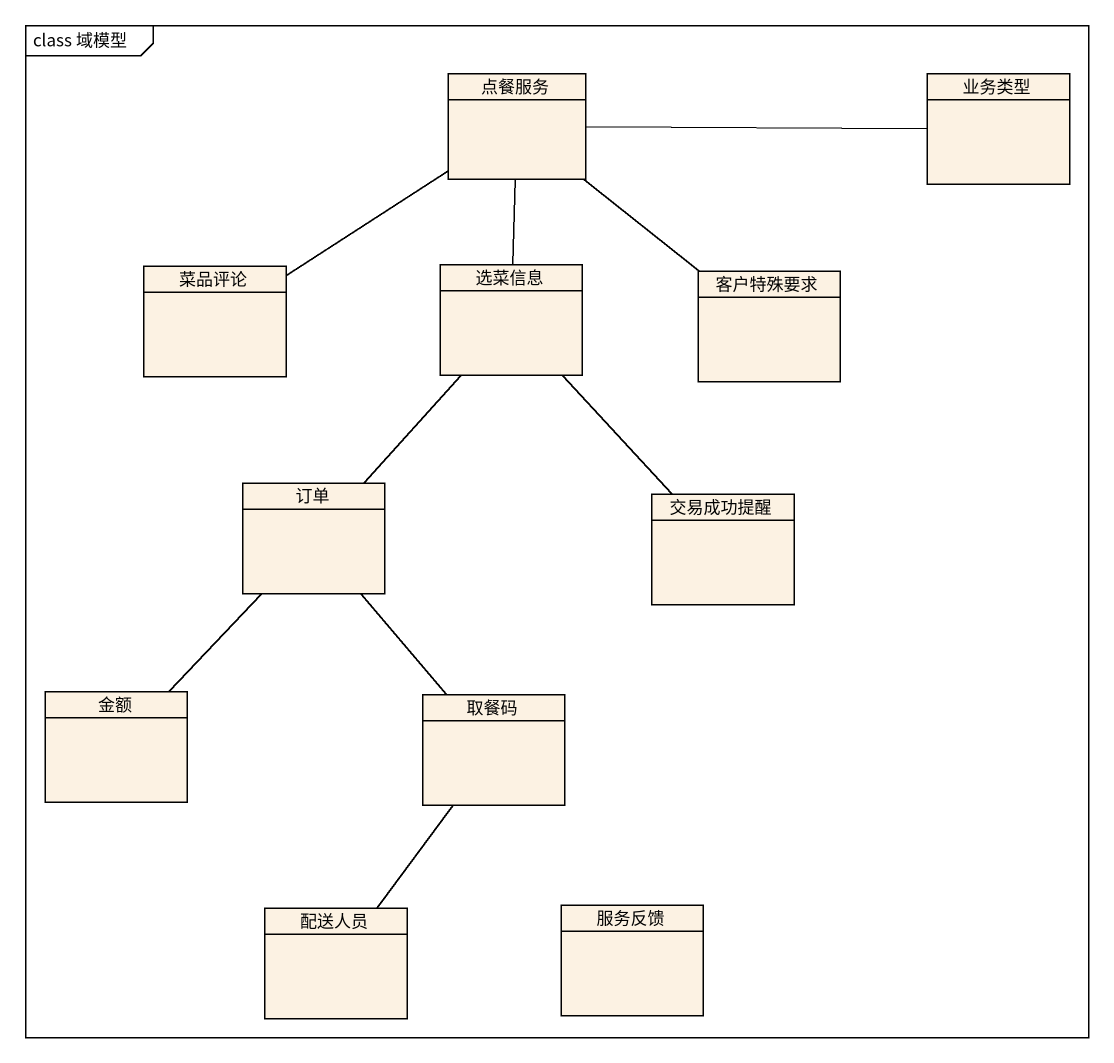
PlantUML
@startuml
mainframe class 域模型
hide circle
hide empty members
class 点餐服务 #FCF2E3
class 业务类型 #FCF2E3
class 菜品评论 #FCF2E3
class 选菜信息 #FCF2E3
class 客户特殊要求 #FCF2E3
class 订单 #FCF2E3
class 交易成功提醒 #FCF2E3
class 金额 #FCF2E3
class 取餐码 #FCF2E3
class 配送人员 #FCF2E3
class 服务反馈 #FCF2E3
点餐服务 -right- 业务类型
点餐服务 -- 菜品评论
选菜信息 -up- 点餐服务
客户特殊要求 -up- 点餐服务
订单 -up- 选菜信息
交易成功提醒 -up- 选菜信息
金额 -up- 订单
取餐码 -up- 订单
取餐码 -- 配送人员
@enduml
